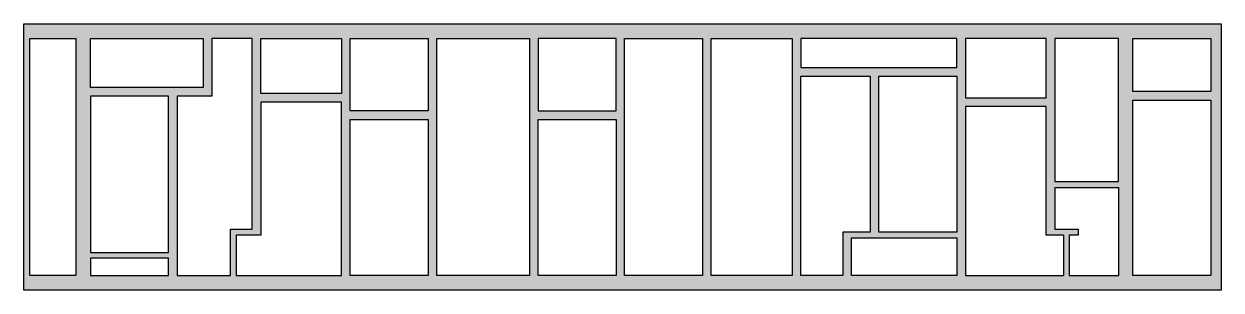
# Model space of a CAD drawing. Header units: millimetres. Extents: x 141950 to 183400, y 19100 to 28300.
import ezdxf

# ---------------------------------------------------------------- set-up
doc = ezdxf.new("R2010")
doc.units = ezdxf.units.MM
doc.header["$MEASUREMENT"] = 0
doc.layers.add('NDC_S_HATCH COLUMN AND WALL', color=251, linetype='Continuous', lineweight=13)
doc.layers.add('NDC_S_WALL', color=6, linetype='Continuous', lineweight=25)

msp = doc.modelspace()

# ---------------------------------------------------------------- hatches: boundary and pattern name
at = {"layer": 'NDC_S_HATCH COLUMN AND WALL'}
h = msp.add_hatch(color=256, dxfattribs=at)
h.dxf.hatch_style = 1
h.paths.add_polyline_path([(183400, 28300), (141950, 28300), (141950, 19100), (183400, 19100)])
h.paths.add_polyline_path([(180350, 19600), (180350, 25670), (183050, 25670), (183050, 19600)], flags=16)
h.paths.add_polyline_path([(179850, 19600), (178145, 19600), (178145, 21000), (178450, 21000), (178450, 21200), (177650, 21200), (177650, 22650), (179850, 22650)], flags=16)
h.paths.add_polyline_path([(177945, 19600), (174550, 19600), (174550, 25450), (177350, 25450), (177350, 21000), (177945, 21000)], flags=16)
h.paths.add_polyline_path([(179850, 22850), (177650, 22850), (177650, 27800), (179850, 27800)], flags=16)
h.paths.add_polyline_path([(180350, 25970), (180350, 27800), (183050, 27800), (183050, 25970)], flags=16)
h.paths.add_polyline_path([(174250, 19600), (170600, 19600), (170600, 20900), (174250, 20900)], flags=16)
h.paths.add_polyline_path([(174250, 21100), (171550, 21100), (171550, 26500), (174250, 26500)], flags=16)
h.paths.add_polyline_path([(177350, 25750), (174550, 25750), (174550, 27800), (177350, 27800)], flags=16)
h.paths.add_polyline_path([(171250, 21100), (170300, 21100), (170300, 19600), (168850, 19600), (168850, 26500), (171250, 26500)], flags=16)
h.paths.add_polyline_path([(174250, 26800), (168850, 26800), (168850, 27800), (174250, 27800)], flags=16)
h.paths.add_polyline_path([(168550, 19600), (165750, 19600), (165750, 27800), (168550, 27800)], flags=16)
h.paths.add_polyline_path([(165450, 19600), (162750, 19600), (162750, 27800), (165450, 27800)], flags=16)
h.paths.add_polyline_path([(162450, 19600), (159750, 19600), (159750, 25000), (162450, 25000)], flags=16)
h.paths.add_polyline_path([(162450, 25300), (159750, 25300), (159750, 27800), (162450, 27800)], flags=16)
h.paths.add_polyline_path([(159450, 19600), (156250, 19600), (156250, 27800), (159450, 27800)], flags=16)
h.paths.add_polyline_path([(155950, 19600), (153250, 19600), (153250, 25000), (155950, 25000)], flags=16)
h.paths.add_polyline_path([(155950, 25300), (153250, 25300), (153250, 27800), (155950, 27800)], flags=16)
h.paths.add_polyline_path([(152950, 19600), (149300, 19600), (149300, 21000), (150150, 21000), (150150, 25600), (152950, 25600)], flags=16)
h.paths.add_polyline_path([(152950, 25900), (150150, 25900), (150150, 27800), (152950, 27800)], flags=16)
h.paths.add_polyline_path([(149850, 21200), (149100, 21200), (149100, 19600), (147250, 19600), (147250, 25800), (148450, 25800), (148450, 27800), (149850, 27800)], flags=16)
h.paths.add_polyline_path([(148150, 26100), (144250, 26100), (144250, 27800), (148150, 27800)], flags=16)
h.paths.add_polyline_path([(146950, 19600), (144250, 19600), (144250, 20200), (146950, 20200)], flags=16)
h.paths.add_polyline_path([(146950, 20400), (144250, 20400), (144250, 25800), (146950, 25800)], flags=16)
h.paths.add_polyline_path([(143750, 19600), (142150, 19600), (142150, 27800), (143750, 27800)], flags=16)

# ---------------------------------------------------------------- linework, layer by layer
at = {"layer": 'NDC_S_WALL'}
for p, q in [((177945, 21000), (177945, 19600)), ((178145, 21000), (178145, 19600))]:
    msp.add_line(p, q, dxfattribs=at)
for points in [[(141950, 19100), (141950, 28300), (183400, 28300), (183400, 19100)], [(148150, 27800), (148150, 26100), (144250, 26100), (144250, 27800)], [(149100, 19600), (149100, 21200), (149850, 21200), (149850, 27800), (148450, 27800), (148450, 25800), (147250, 25800), (147250, 19600)], [(152950, 27800), (152950, 25900), (150150, 25900), (150150, 27800)], [(153250, 27800), (155950, 27800), (155950, 25300), (153250, 25300)], [(162450, 27800), (159750, 27800), (159750, 25300), (162450, 25300)], [(165450, 19600), (162750, 19600), (162750, 27800), (165450, 27800)], [(146950, 25800), (144250, 25800), (144250, 20400), (146950, 20400)], [(149300, 19600), (152950, 19600), (152950, 25600), (150150, 25600), (150150, 21000), (149300, 21000)], [(180350, 19600), (180350, 25670), (183050, 25670), (183050, 19600)], [(155950, 19600), (153250, 19600), (153250, 25000), (155950, 25000)], [(159750, 19600), (159750, 25000), (162450, 25000), (162450, 19600)]]:
    msp.add_lwpolyline(points, close=True, dxfattribs=at)
for points in [[(142150, 27800), (143750, 27800), (143750, 19600), (142150, 19600), (142150, 27800)], [(156250, 19600), (156250, 27800), (159450, 27800), (159450, 19600)], [(168550, 19600), (165750, 19600), (165750, 27800), (168550, 27800), (168550, 19600)], [(168850, 26800), (174250, 26800), (174250, 27800), (168850, 27800), (168850, 26800)], [(177350, 27800), (174550, 27800), (174550, 25750), (177350, 25750), (177350, 27800)], [(177650, 27800), (177650, 22850), (179850, 22850), (179850, 27800), (177650, 27800)], [(180350, 27800), (183050, 27800), (183050, 25970), (180350, 25970), (180350, 27800)], [(168850, 19600), (168850, 26500), (171250, 26500), (171250, 21100), (170300, 21100), (170300, 19600), (168850, 19600)], [(174250, 26500), (174250, 21100), (171550, 21100), (171550, 26500), (174250, 26500)], [(177945, 21000), (177350, 21000), (177350, 25450), (174550, 25450), (174550, 19600), (177945, 19600)], [(177650, 22650), (177650, 21200), (178450, 21200), (178450, 21000), (178145, 21000)], [(177650, 22650), (179850, 22650), (179850, 19600)], [(174250, 19600), (170600, 19600), (170600, 20900), (174250, 20900), (174250, 19600)], [(146950, 20200), (144250, 20200), (144250, 19600), (146950, 19600), (146950, 20200)], [(159450, 19600), (156250, 19600)], [(178145, 19600), (179850, 19600)]]:
    msp.add_lwpolyline(points, dxfattribs=at)

doc.saveas('drawing.dxf')
